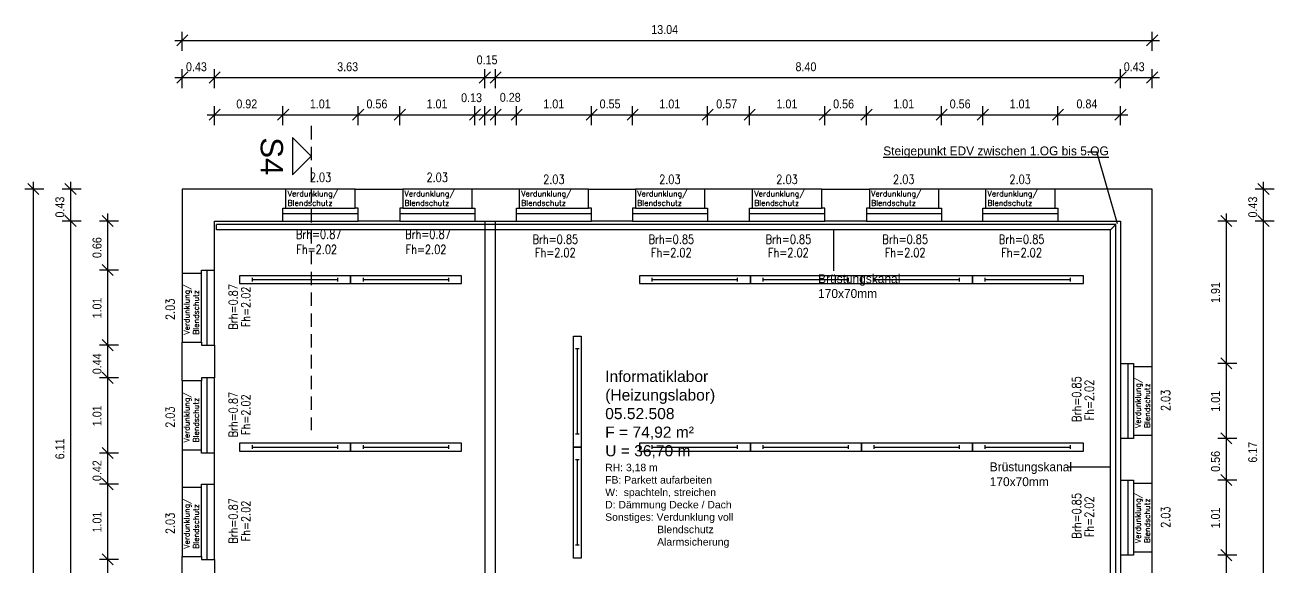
# Model space of a CAD drawing. Header units: metres. Extents: x 151.9 to 170.2, y -338.2 to -300.5.
# Drawn here: x 153.42 to 170.21, y -307.77 to -300.49 of the extents above; entities that cross this region are included whole.
import ezdxf
from ezdxf.enums import TextEntityAlignment as Align

# ---------------------------------------------------------------- set-up
doc = ezdxf.new("R2010")
doc.units = ezdxf.units.M
doc.header["$LTSCALE"] = 0.03
doc.linetypes.add('AUSGEZOGEN', pattern=[0])
doc.linetypes.add('GESTRICHELT', pattern=[9, 6, -3])
doc.layers.get('0').update_dxf_attribs({"linetype": 'CONTINUOUS'})
for name, color, linetype in [('A_abriss', 44, '_ABBRUCH'), ('A_ansicht', 9, 'CONTINUOUS'), ('A_bemaßung', 2, 'CONTINUOUS'), ('A_fenster', 7, 'CONTINUOUS'), ('A_höhen', 3, 'CONTINUOUS'), ('A_text', 5, 'CONTINUOUS'), ('A_wände', 6, 'CONTINUOUS'), ('CKMA0002', 2, 'CONTINUOUS'), ('E__LEUCHTEN', 6, 'AUSGEZOGEN'), ('E__VERSYS', 2, 'AUSGEZOGEN')]:
    doc.layers.add(name, color=color, linetype=linetype)
doc.styles.add('BOLDSIMP_FNT', font='TXT', dxfattribs={"height": 1})
doc.styles.add('PITSIMP8', font='PITSIMP8.SHX')
doc.styles.add('SIMPLEX', font='simplex.shx', dxfattribs={"height": 0.1})
doc.styles.get("Standard").update_dxf_attribs({"font": 'txt', "height": 1})
doc.linetypes.add('_ABBRUCH', pattern='A,25,[101,cadkon.shx,S=3.5,R=0,X=0,Y=0],25', length=50)

# ---------------------------------------------------------------- blocks, each defined once
blk = doc.blocks.new('SLASH1')
at = {"layer": 'A_bemaßung', "color": 2, "linetype": 'Continuous'}
for p, q in [((0.07663, 0.07663), (-0.07319, -0.07319)), ((0, -0.14068), (0, 0.11466))]:
    blk.add_line(p, q, dxfattribs=at)
blk = doc.blocks.new('A$C2208714D')
at = {"layer": 'E__VERSYS', "color": 7, "linetype": 'Continuous', "ltscale": 5}
for p in [(12.171, 34.413), (12.576, 33.442)]:
    blk.add_line(p, (12.297, 34.413), dxfattribs=at)
at = {"layer": 'E__VERSYS', "color": 7, "insert": (9.426, 34.328), "char_height": 0.12, "attachment_point": 7}
blk.add_mtext('{\\LSteigepunkt EDV zwischen 1.OG bis 5.OG}', dxfattribs=at)
blk = doc.blocks.new('2DEL_458')
for p, q in [((-0.384, -0.236), (-0.384, 0.236)), ((0.384, -0.236), (0.384, 0.236)), ((-0.384, 0), (0.384, 0))]:
    blk.add_line(p, q)
blk.add_lwpolyline([(-0.5, -0.5), (0.5, -0.5), (0.5, 0.5), (-0.5, 0.5)], close=True)
at = {"style": 'PITSIMP8', "flags": 9}
for tag, p in [('RAUM/GRUPPE', (-0.03, 0.159)), ('BEZEICHNUNG', (-0.03, 0.179)), ('POS.NR.G-LV', (-0.03, 0.139)), ('FABRIKAT', (-0.03, 0.119)), ('VOLUMENSTROM', (-0.03, 0.039)), ('DRUCK/-STUFE', (-0.03, 0.019)), ('ANSCHLUSS', (-0.03, -0.001)), ('KENNUNG', (-0.03, 0.079)), ('LEISTUNG', (-0.03, 0.059)), ('TYP', (-0.03, 0.099)), ('TEMPERATUR', (-0.03, -0.061)), ('SCHUTZART', (-0.03, -0.101)), ('DREHZAHL', (-0.03, -0.081)), ('GROESSE', (-0.03, -0.021)), ('DN', (-0.03, -0.041)), ('SPANNUNG/FREQUENZ', (-0.03, -0.121)), ('GEWICHT', (-0.03, -0.141)), ('FREI', (-0.03, -0.161)), ('FREI', (-0.03, -0.181)), ('FREI', (-0.03, -0.201))]:
    blk.add_attdef(tag, text='', height=0.01, dxfattribs=at).set_placement(p, align=Align.MIDDLE)
blk = doc.blocks.new('A$C011152BE')
at = {"layer": 'E__LEUCHTEN', "color": 1, "linetype": 'Continuous', "xscale": 1.49281782649993, "yscale": 0.1054861807999146, "zscale": 1.4928178265}
for p in [(1.517, 32.693), (3.01, 32.693), (6.893, 32.693), (8.386, 32.693), (9.879, 32.693), (11.372, 32.693), (1.517, 30.44), (3.01, 30.44), (6.893, 30.44), (8.386, 30.44), (9.879, 30.44), (11.372, 30.44)]:
    blk.add_blockref('2DEL_458', p, dxfattribs=at)
at = {"layer": 'E__LEUCHTEN', "color": 1, "linetype": 'Continuous', "xscale": -1.492817826499902, "yscale": 0.1054861807999146, "zscale": 1.4928178265, "rotation": 90}
for p in [(5.312, 31.187), (5.312, 29.694)]:
    blk.add_blockref('2DEL_458', p, dxfattribs=at)
blk = doc.blocks.new('A$C1F4F1FCE')
at = {"layer": 'E__VERSYS', "color": 3}
for p, q in [((12.554, -0.476), (0.462, -0.476)), ((0.462, -0.546), (0.462, -0.476)), ((12.484, -0.546), (12.554, -0.476)), ((12.554, -6.572), (12.554, -0.476)), ((12.484, -0.546), (0.462, -0.546)), ((12.484, -6.572), (12.484, -0.546))]:
    blk.add_line(p, q, dxfattribs=at)
at = {"layer": 'E__VERSYS', "color": 7}
for p, q in [((8.763, -1.099), (8.763, -0.546)), ((12.484, -3.741), (11.912, -3.741))]:
    blk.add_line(p, q, dxfattribs=at)
at = {"layer": 'E__VERSYS', "color": 7, "char_height": 0.12, "attachment_point": 7}
for insert in [(8.55, -1.466), (10.858, -3.997)]:
    blk.add_mtext('Brüstungskanal \\P170x70mm', dxfattribs=dict(at, insert=insert))

msp = doc.modelspace()

# ---------------------------------------------------------------- linework, layer by layer
at = {"layer": 'A_abriss', "ltscale": 0.3}
for p, q in [((159.59812, -303.12625), (159.59812, -308.13232)), ((159.74312, -308.13232), (159.74312, -303.12625))]:
    msp.add_line(p, q, dxfattribs=at)
at = {"layer": 'A_ansicht', "color": 9, "linetype": 'Continuous'}
for p, q in [((157.8556, -302.69625), (156.9256, -302.69625)), ((159.42559, -302.69625), (158.4956, -302.69625)), ((160.9956, -302.69625), (160.06561, -302.69625)), ((162.55556, -302.69625), (161.62557, -302.69625)), ((164.13054, -302.69625), (163.20055, -302.69625)), ((165.70052, -302.69625), (164.77053, -302.69625)), ((167.2655, -302.69625), (166.33551, -302.69625)), ((155.53117, -303.82624), (155.53117, -304.75623)), ((168.57117, -306.01123), (168.57117, -305.08123)), ((155.53117, -305.27623), (155.53117, -306.20622)), ((168.57117, -307.58121), (168.57117, -306.65122)), ((155.53117, -306.70622), (155.53117, -307.63621))]:
    msp.add_line(p, q, dxfattribs=at)
at = {"layer": 'A_ansicht', "linetype": 'Continuous'}
for p, q in [((156.88561, -303.12625), (157.8956, -303.12625)), ((158.4556, -303.12625), (159.46559, -303.12625)), ((160.02561, -303.12625), (161.03559, -303.12625)), ((161.58559, -303.12625), (162.59558, -303.12625)), ((163.16058, -303.12625), (164.17057, -303.12625)), ((164.73057, -303.12625), (165.74056, -303.12625)), ((166.29556, -303.12625), (167.30555, -303.12625)), ((155.96561, -304.79623), (155.96561, -303.78624)), ((168.14555, -305.04123), (168.14555, -306.05122)), ((155.96561, -306.24622), (155.96561, -305.23623)), ((155.96561, -307.67621), (155.96561, -306.66622)), ((168.14555, -306.61122), (168.14555, -307.62121))]:
    msp.add_line(p, q, dxfattribs=at)
at = {"layer": 'A_bemaßung', "linetype": 'Continuous'}
for p, q in [((155.43117, -300.69625), (168.67117, -300.69625)), ((155.43117, -301.19625), (168.67117, -301.19625)), ((155.86561, -301.69625), (159.69812, -301.69625)), ((159.64312, -301.69625), (168.24555, -301.69625)), ((153.53117, -336.70624), (153.53117, -302.59625)), ((154.03117, -336.70624), (154.03117, -302.59625)), ((170.07117, -336.70624), (170.07117, -302.59625)), ((154.53117, -309.33619), (154.53117, -303.02625)), ((169.57117, -309.39619), (169.57117, -303.02625))]:
    msp.add_line(p, q, dxfattribs=at)
at = {"layer": 'A_fenster', "linetype": 'Continuous'}
for p, q in [((156.9256, -302.95125), (157.8556, -302.95125)), ((158.4956, -302.95125), (159.42559, -302.95125)), ((160.0656, -302.95125), (160.99559, -302.95125)), ((161.62559, -302.95125), (162.55558, -302.95125)), ((163.20058, -302.95125), (164.13057, -302.95125)), ((164.77057, -302.95125), (165.70056, -302.95125)), ((166.33556, -302.95125), (167.26555, -302.95125)), ((156.88561, -303.02625), (157.8956, -303.02625)), ((158.4556, -303.02625), (159.46559, -303.02625)), ((160.02561, -303.02625), (161.03559, -303.02625)), ((161.58559, -303.02625), (162.59558, -303.02625)), ((163.16058, -303.02625), (164.17057, -303.02625)), ((164.73057, -303.02625), (165.74056, -303.02625)), ((166.29556, -303.02625), (167.30555, -303.02625)), ((155.79061, -304.75623), (155.79061, -303.82624)), ((155.86561, -304.79623), (155.86561, -303.78624)), ((168.24555, -305.04123), (168.24555, -306.05122)), ((168.32055, -305.08123), (168.32055, -306.01123)), ((155.79061, -306.20622), (155.79061, -305.27623)), ((155.86561, -306.24622), (155.86561, -305.23623)), ((155.86561, -307.67621), (155.86561, -306.66622)), ((168.24555, -306.61122), (168.24555, -307.62121)), ((168.32055, -306.65122), (168.32055, -307.58121)), ((155.79061, -307.63621), (155.79061, -306.70622))]:
    msp.add_line(p, q, dxfattribs=at)
at = {"layer": 'A_text', "color": 5, "linetype": 'GESTRICHELT'}
msp.add_line((157.26368, -301.847), (157.26368, -305.94041), dxfattribs=at)
at = {"layer": 'A_text', "color": 7}
for p, q in [((157.26368, -302.25247), (157.01368, -302.00247)), ((157.01368, -302.00247), (157.01368, -302.50247)), ((157.01368, -302.50247), (157.26368, -302.25247))]:
    msp.add_line(p, q, dxfattribs=at)
at = {"layer": 'A_wände', "linetype": 'Continuous'}
for p, q in [((160.06561, -302.69625), (159.42559, -302.69625)), ((159.42559, -302.69625), (159.42559, -302.95125)), ((160.0656, -302.95125), (160.06561, -302.69625)), ((159.42559, -302.95125), (159.46559, -302.95125)), ((159.46559, -302.95125), (159.46559, -303.12625)), ((160.02561, -303.12625), (160.02561, -302.95125)), ((160.02561, -302.95125), (160.0656, -302.95125)), ((159.46559, -303.12625), (159.74312, -303.12625)), ((159.74312, -303.12625), (160.02561, -303.12625))]:
    msp.add_line(p, q, dxfattribs=at)
for points in [[(155.96561, -303.12625), (156.88561, -303.12625), (156.88561, -302.95125), (156.9256, -302.95125), (156.9256, -302.69625), (155.53117, -302.69625), (155.53117, -303.82624), (155.79061, -303.82624), (155.79061, -303.78624), (155.96561, -303.78624), (155.96561, -303.12625)], [(158.4556, -303.12625), (157.8956, -303.12625), (157.8956, -302.95125), (157.8556, -302.95125), (157.8556, -302.69625), (158.4956, -302.69625), (158.4956, -302.95125), (158.4556, -302.95125), (158.4556, -303.12625)], [(161.58559, -303.12625), (161.03559, -303.12625), (161.03559, -302.95125), (160.99559, -302.95125), (160.99554, -302.69625), (161.62554, -302.69625), (161.62559, -302.95125), (161.58559, -302.95125), (161.58559, -303.12625)], [(162.55553, -302.69625), (162.55558, -302.95125), (162.59558, -302.95125), (162.59558, -303.12625), (163.16058, -303.12625), (163.16058, -302.95125), (163.20058, -302.95125), (163.20053, -302.69625), (162.55553, -302.69625)], [(164.73057, -302.95125), (164.73057, -303.12625), (164.17057, -303.12625), (164.17057, -302.95125), (164.13057, -302.95125), (164.13052, -302.69625), (164.77052, -302.69625), (164.77057, -302.95125), (164.73057, -302.95125)], [(165.70051, -302.69625), (165.70056, -302.95125), (165.74056, -302.95125), (165.74056, -303.12625), (166.29556, -303.12625), (166.29556, -302.95125), (166.33556, -302.95125), (166.33551, -302.69625), (165.70051, -302.69625)], [(168.14555, -303.12625), (168.14555, -305.04123), (168.32055, -305.04123), (168.32055, -305.08123), (168.57117, -305.08123), (168.57117, -302.69625), (167.2655, -302.69625), (167.26555, -302.95125), (167.30555, -302.95125), (167.30555, -303.12625), (168.14555, -303.12625)], [(155.53117, -304.75623), (155.79061, -304.75623), (155.79061, -304.79623), (155.96561, -304.79623), (155.96561, -305.23623), (155.79061, -305.23623), (155.79061, -305.27623), (155.53117, -305.27623), (155.53117, -304.75623)], [(168.32055, -306.05122), (168.14555, -306.05122), (168.14555, -306.61122), (168.32055, -306.61122), (168.32055, -306.65122), (168.57117, -306.65122), (168.57117, -306.01123), (168.32055, -306.01123), (168.32055, -306.05122)], [(155.53117, -306.70622), (155.79061, -306.70622), (155.79061, -306.66622), (155.96561, -306.66622), (155.96561, -306.24622), (155.79061, -306.24622), (155.79061, -306.20622), (155.53117, -306.20622), (155.53117, -306.70622)], [(155.53117, -307.63621), (155.79061, -307.63621), (155.79061, -307.67621), (155.96561, -307.67621), (155.96561, -308.1012), (155.79061, -308.1012), (155.79061, -308.1412), (155.53117, -308.1412), (155.53117, -307.63621)], [(168.32055, -308.1662), (168.32055, -308.2062), (168.57117, -308.2062), (168.57117, -307.58121), (168.32055, -307.58121), (168.32055, -307.62121), (168.14555, -307.62121), (168.14555, -308.1662), (168.32055, -308.1662)]]:
    msp.add_lwpolyline(points, dxfattribs=at)

# ---------------------------------------------------------------- block references
at = {"layer": 'A_bemaßung', "color": 7}
for p in [(155.53117, -300.69625), (168.57117, -300.69625), (155.53117, -301.19625), (155.96561, -301.19625), (159.59812, -301.19625), (159.74312, -301.19625), (168.14555, -301.19625), (168.57117, -301.19625), (155.96561, -301.69625), (156.88561, -301.69625), (157.8956, -301.69625), (158.4556, -301.69625), (159.46559, -301.69625), (159.59812, -301.69625), (159.74312, -301.69625), (160.02561, -301.69625), (161.03559, -301.69625), (161.58559, -301.69625), (162.59558, -301.69625), (163.16058, -301.69625), (164.17057, -301.69625), (164.73057, -301.69625), (165.74056, -301.69625), (166.29556, -301.69625), (167.30555, -301.69625), (168.14555, -301.69625)]:
    msp.add_blockref('SLASH1', p, dxfattribs=at)
at = {"layer": 'A_bemaßung', "color": 7, "rotation": 90}
for p in [(153.53117, -302.69625), (154.03117, -302.69625), (170.07117, -302.69625), (154.03117, -303.12625), (154.03117, -303.12625), (154.53117, -303.12625), (169.57117, -303.12625), (170.07117, -303.12625), (170.07117, -303.12625), (154.53117, -303.78624), (154.53117, -304.79623), (169.57117, -305.04123), (154.53117, -305.23623), (169.57117, -306.05122), (154.53117, -306.24622), (154.53117, -306.66622), (169.57117, -306.61122), (154.53117, -307.67621), (169.57117, -307.62121)]:
    msp.add_blockref('SLASH1', p, dxfattribs=at)
at = {"layer": 'CKMA0002'}
for name, p in [('A$C2208714D', (155.53117, -336.60624)), ('A$C1F4F1FCE', (155.53117, -302.69625)), ('A$C011152BE', (155.53117, -336.60624))]:
    msp.add_blockref(name, p, dxfattribs=at)

# ---------------------------------------------------------------- texts
at = {"layer": 'A_bemaßung', "color": 7, "linetype": 'Continuous', "style": 'BOLDSIMP_FNT', "width": 0.9}
for s, p in [('13.04', (161.83774, -300.64625)), ('0.15', (159.48953, -301.05325)), ('0.43', (155.58125, -301.14625)), ('3.63', (157.61472, -301.14625)), ('8.40', (163.77719, -301.14625)), ('0.43', (168.19122, -301.14625)), ('0.13', (159.28101, -301.56255)), ('0.28', (159.80092, -301.5579)), ('0.92', (156.25847, -301.64625)), ('1.01', (157.2466, -301.64625)), ('0.56', (158.00846, -301.64625)), ('1.01', (158.81659, -301.64625)), ('1.01', (160.3866, -301.64625)), ('0.55', (161.14345, -301.64625)), ('1.01', (161.94658, -301.64625)), ('0.57', (162.71094, -301.64625)), ('1.01', (163.52157, -301.64625)), ('0.56', (164.28343, -301.64625)), ('1.01', (165.09156, -301.64625)), ('0.56', (165.85092, -301.64625)), ('1.01', (166.65655, -301.64625)), ('0.84', (167.55584, -301.64625))]:
    msp.add_text(s, height=0.12, dxfattribs=at).set_placement(p, align=Align.BOTTOM_LEFT)
for s, p in [('0.43', (153.98117, -303.07839)), ('0.43', (170.02116, -303.07839)), ('0.66', (154.48117, -303.62338)), ('1.91', (169.52116, -304.22774)), ('1.01', (154.48117, -304.43523)), ('0.44', (154.48117, -305.18594)), ('1.01', (169.52116, -305.69022)), ('1.01', (154.48117, -305.88522)), ('6.11', (153.98117, -306.33036)), ('6.17', (170.02116, -306.37579)), ('0.56', (169.52116, -306.49836)), ('0.42', (154.48117, -306.62336)), ('1.01', (169.52116, -307.26021)), ('1.01', (154.48117, -307.31521))]:
    msp.add_text(s, height=0.12, rotation=90, dxfattribs=at).set_placement(p, align=Align.BOTTOM_LEFT)
at = {"layer": 'A_höhen', "linetype": 'Continuous', "style": 'SIMPLEX', "width": 0.8}
for s, p in [('2.03', (157.3906, -302.53761)), ('2.03', (158.95931, -302.53761)), ('2.03', (160.52818, -302.56471)), ('2.03', (162.08814, -302.56471)), ('2.03', (163.66312, -302.56471)), ('2.03', (165.2331, -302.56471)), ('2.03', (166.79808, -302.56471)), ('Brh=0.87', (157.36507, -303.30286)), ('Brh=0.87', (158.83506, -303.30286)), ('Brh=0.85', (160.54761, -303.37094)), ('Brh=0.85', (162.10757, -303.37094)), ('Brh=0.85', (163.68255, -303.37094)), ('Brh=0.85', (165.25253, -303.37094)), ('Brh=0.85', (166.81751, -303.37094)), ('Fh=2.02', (157.33954, -303.5073)), ('Fh=2.02', (158.80953, -303.5073)), ('Fh=2.02', (160.54761, -303.54985)), ('Fh=2.02', (162.10757, -303.54985)), ('Fh=2.02', (163.68255, -303.54985)), ('Fh=2.02', (165.25253, -303.54985)), ('Fh=2.02', (166.81751, -303.54985))]:
    msp.add_text(s, height=0.12, dxfattribs=at).set_placement(p, align=Align.MIDDLE_CENTER)
for s, p in [('Brh=0.87', (156.21593, -304.27993)), ('Fh=2.02', (156.38593, -304.27993)), ('2.03', (155.36868, -304.31336)), ('Brh=0.85', (167.55751, -305.52083)), ('Fh=2.02', (167.72799, -305.53299)), ('Brh=0.87', (156.21593, -305.72992)), ('Fh=2.02', (156.38593, -305.72992)), ('2.03', (168.75405, -305.53907)), ('2.03', (155.36868, -305.76334)), ('Brh=0.85', (167.55751, -307.09082)), ('Fh=2.02', (167.72799, -307.10298)), ('Brh=0.87', (156.21593, -307.15991)), ('Fh=2.02', (156.38593, -307.15991)), ('2.03', (168.75405, -307.10878)), ('2.03', (155.36868, -307.19333))]:
    msp.add_text(s, height=0.12, rotation=90, dxfattribs=at).set_placement(p, align=Align.MIDDLE_CENTER)
at = {"layer": 'A_text', "color": 5, "linetype": 'GESTRICHELT', "insert": (156.88561, -301.9991), "char_height": 0.3, "width": 13.2918, "attachment_point": 1, "rotation": 270}
msp.add_mtext('{\\fArial|b0|i0|c0|p34;S4}', dxfattribs=at)
at = {"layer": 'A_text', "linetype": 'Continuous', "char_height": 0.075, "width": 0.75, "attachment_point": 1, "style": 'SIMPLEX'}
for insert in [(156.949, -302.71986), (158.519, -302.71986), (160.08901, -302.71986), (161.64897, -302.71986), (163.22395, -302.71986), (164.79392, -302.71986), (166.35891, -302.71986)]:
    msp.add_mtext('Verdunklung/\\PBlendschutz', dxfattribs=dict(at, insert=insert))
at = {"layer": 'A_text', "linetype": 'Continuous', "char_height": 0.075, "width": 0.75, "attachment_point": 1, "rotation": 90, "style": 'SIMPLEX'}
for insert in [(155.55478, -304.65403), (168.34416, -305.90902), (155.55478, -306.10402), (168.34416, -307.45901), (155.55478, -307.53401)]:
    msp.add_mtext('Verdunklung/\\PBlendschutz', dxfattribs=dict(at, insert=insert))
at = {"layer": 'A_text', "linetype": 'Continuous', "insert": (161.21859, -305.14007), "char_height": 0.15, "width": 6.6459, "attachment_point": 1}
msp.add_mtext('\\fArial|b0|i0|c0|p34;Informatiklabor\\P(Heizungslabor)\\P05.52.508\\PF = 74,92 m²\\PU = 36,70 m\\P\\H0.1;RH: 3,18 m\\PFB: Parkett aufarbeiten\\PW:  spachteln, streichen\\PD: Dämmung Decke / Dach\\PSonstiges: Verdunklung voll\\P                  Blendschutz\\P                  Alarmsicherung', dxfattribs=at)

doc.saveas('drawing.dxf')
